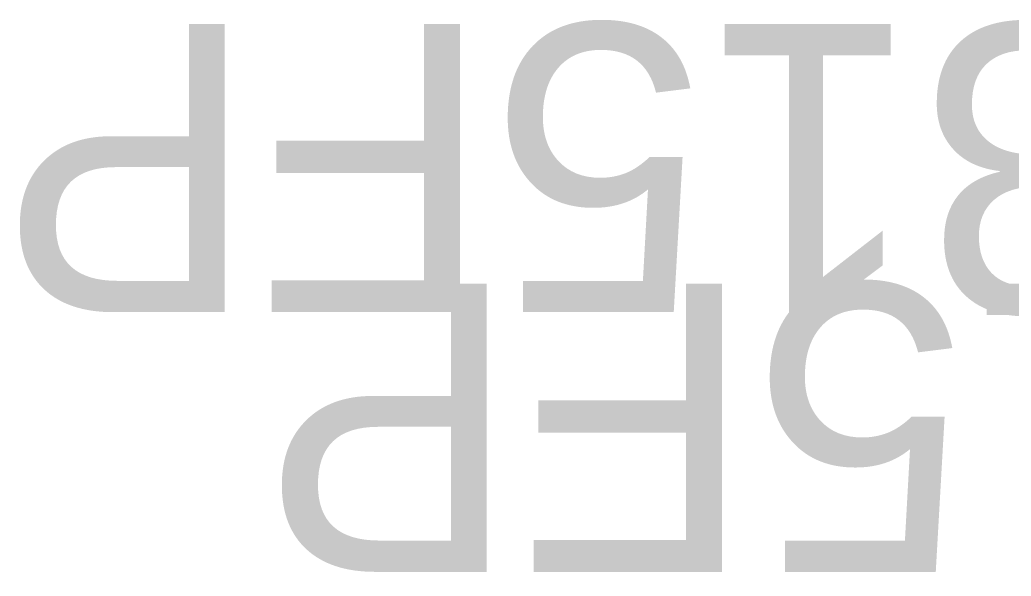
# Model space of a CAD drawing. Header units: inches. Extents: x 112.6 to 125.4, y 530.9 to 533.7.
# Drawn here: x 112.597 to 116.013, y 530.907 to 532.822 of the extents above; entities that cross this region are included whole.
import ezdxf

# ---------------------------------------------------------------- set-up
doc = ezdxf.new("R2010")
doc.units = ezdxf.units.IN
doc.header["$MEASUREMENT"] = 0
doc.layers.get('0').update_dxf_attribs({"true_color": 0xff5454})

# ---------------------------------------------------------------- blocks, each defined once
blk = doc.blocks.new('_1')
blk = doc.blocks.new('_2')
blk = doc.blocks.new('_3')
blk = doc.blocks.new('6MM_SWITCH')
ref = blk.add_blockref('_2', (0, 0))
ref.add_attrib('Skp_GroupInstanceName', 'CB315FP', (0, 0), dxfattribs={"height": 1})
ref = blk.add_blockref('_1', (0, 0))
ref.add_attrib('Skp_GroupInstanceName', 'CB315FP', (0, 0), dxfattribs={"height": 1})
ref = blk.add_blockref('_3', (0, 0))
ref.add_attrib('Skp_GroupInstanceName', 'CB315FP', (0, 0), dxfattribs={"height": 1})

msp = doc.modelspace()

# ---------------------------------------------------------------- block references
at = {"xscale": 0.992217599999999, "yscale": 0.992217599999999, "zscale": 0.992217599999999, "rotation": -179.9999999999999}
for p in [(118.2791, 532.8083, -409.9727), (119.182, 531.9143, -409.9727)]:
    msp.add_blockref('6MM_SWITCH', p, dxfattribs=at)

doc.saveas('drawing.dxf')
